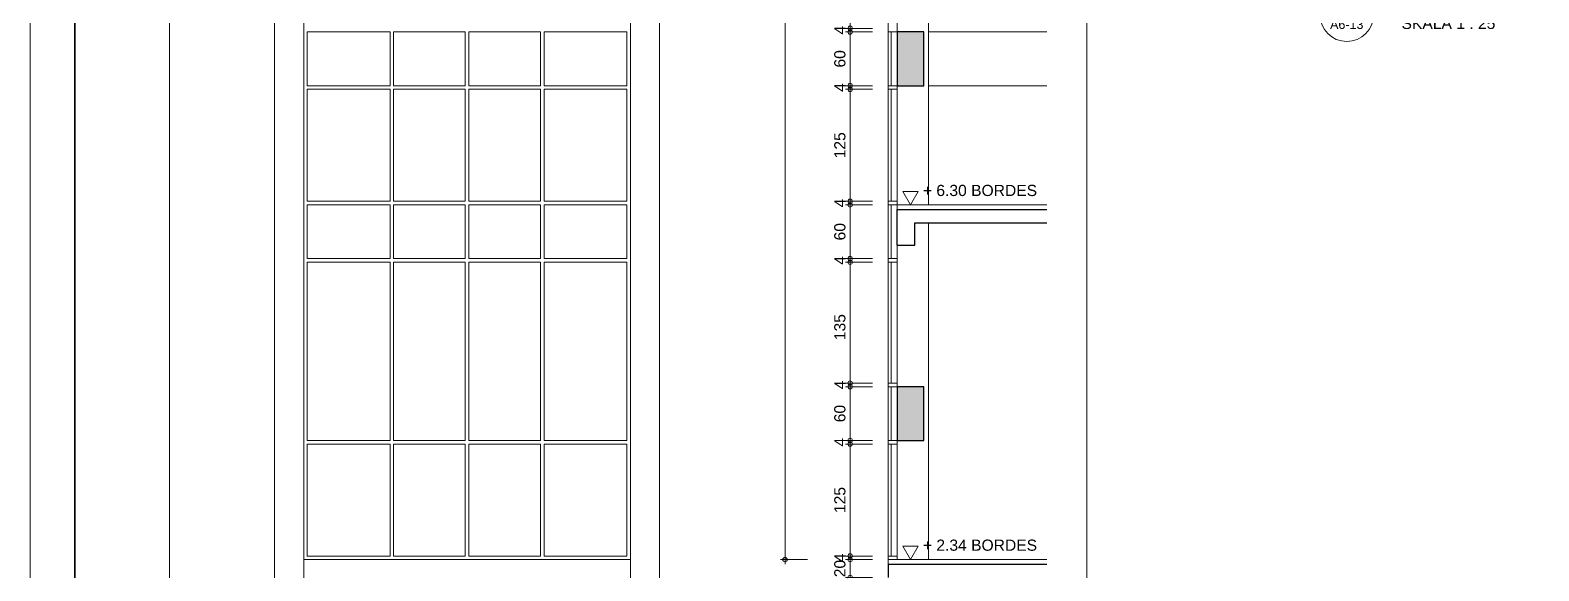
# Model space of a CAD drawing. Header units: millimetres. Extents: x -11 to 1625, y -267 to 180.
# Drawn here: x 911.21 to 944.93, y -81.57 to -69.5 of the extents above; entities that cross this region are included whole.
import ezdxf
from ezdxf.enums import TextEntityAlignment as Align

# ---------------------------------------------------------------- set-up
doc = ezdxf.new("R2010")
doc.units = ezdxf.units.MM
for name, color, linetype, lineweight in [('blk', 1, 'Continuous', 30), ('GRS KOP', 1, 'Continuous', 35), ('kop', 7, 'Continuous', 20), ('kus', 63, 'Continuous', 15), ('lan', 7, 'Continuous', 15), ('not', 7, 'Continuous', 20), ('sol kol', 8, 'Continuous', 0), ('tem', 5, 'Continuous', 20), ('u', 6, 'Continuous', 20)]:
    doc.layers.add(name, color=color, linetype=linetype, lineweight=lineweight)
doc.styles.add('BARU', font='complex.shx')
doc.styles.add('S', font='SIMPLEX', dxfattribs={"width": 1.1})
doc.styles.get("Standard").update_dxf_attribs({"font": 'ARIALUNI.TTF'})
doc.dimstyles.new('SK 50', dxfattribs={"dimtxt": 0.25, "dimasz": 0.1, "dimexe": 0, "dimexo": 0, "dimgap": 0.1, "dimtad": 1, "dimdec": 0, "dimlfac": 50, "dimzin": 12, "dimdsep": 46, "dimtxsty": 'Standard', "dimblk": 'BULAT', "dimcen": 0.1, "dimclrd": 256, "dimclre": 256, "dimclrt": 256, "dimadec": 0, "dimazin": 3, "dimtfac": 1, "dimtdec": 0, "dimtofl": 0, "dimtmove": 0, "dimatfit": 3, "dimldrblk": 'BULAT', "dimfxl": 0, "dimtolj": 1, "dimtzin": 0, "dimlwd": -1, "dimlwe": -1, "dimarcsym": 0})

# ---------------------------------------------------------------- blocks, each defined once
blk = doc.blocks.new('kop')
at = {"layer": 'GRS KOP'}
blk.add_lwpolyline([(1, 54), (83, 54), (83, 1), (1, 1)], close=True, dxfattribs=at)
at = {"layer": 'kop', "color": 7}
blk.add_line((0, 55), (0, 0), dxfattribs=at)
at = {"layer": 'kop', "style": 'BARU', "flags": 4}
for p, height in [((73.8, 5.4), 0.35), ((80.303, 5.382), 0.25), ((73.8, 4.9), 0.35), ((80.303, 4.882), 0.25), ((73.8, 4.4), 0.35), ((80.303, 4.382), 0.25)]:
    blk.add_attdef('-', p, '', height=height, dxfattribs=at)
at = {"layer": 'kop', "flags": 4}
for tag, p in [('AR-00', (78.057, 2.648)), ('00', (81.238, 2.647))]:
    blk.add_attdef(tag, text='', height=0.35, dxfattribs=at).set_placement(p, align=Align.MIDDLE)
blk = doc.blocks.new('PEIL')
blk.add_lwpolyline([(-0.188, 0.325), (0.188, 0.325), (0, 0)], close=True)
at = {"style": 'S', "width": 1.1, "flags": 4}
blk.add_attdef('CAT', (0.265, 0.036), '', height=0.2, dxfattribs=at)
blk = doc.blocks.new('BULAT')
for p, q in [((-1, 0), (1, 0)), ((0, -1), (0, 1))]:
    blk.add_line(p, q)
blk.add_circle((0, 0), 0.5)
blk = doc.blocks.new('*D1937')
at = {"layer": 'Defpoints', "color": 0, "ltscale": 0.15}
for p in [(930.036, -66.759), (929.536, -69.459), (930.036, -69.459)]:
    blk.add_point(p, dxfattribs=at)
at = {"layer": 'u', "ltscale": 0.15}
for p, q in [((930.036, -66.759), (929.536, -66.759)), ((929.536, -66.859), (929.536, -69.359)), ((930.036, -69.459), (929.536, -69.459))]:
    blk.add_line(p, q, dxfattribs=at)
at = {"layer": 'u', "ltscale": 0.15, "xscale": 0.1, "yscale": 0.1, "zscale": 0.1}
for p, rotation in [((929.536, -66.759), 90), ((929.536, -69.459), 270)]:
    blk.add_blockref('BULAT', p, dxfattribs=dict(at, rotation=rotation))
at = {"layer": 'u', "ltscale": 0.15, "insert": (929.308, -68.109), "char_height": 0.25, "attachment_point": 5, "rotation": 90}
blk.add_mtext('\\A1;135', dxfattribs=at)
blk = doc.blocks.new('*D1938')
at = {"layer": 'Defpoints', "color": 0, "ltscale": 0.15}
for p in [(929.536, -69.539), (930.036, -69.459), (930.036, -69.539)]:
    blk.add_point(p, dxfattribs=at)
at = {"layer": 'u', "ltscale": 0.15}
for p, q in [((929.536, -69.359), (929.536, -69.259)), ((930.036, -69.459), (929.536, -69.459)), ((930.036, -69.539), (929.536, -69.539)), ((929.536, -69.639), (929.536, -69.739))]:
    blk.add_line(p, q, dxfattribs=at)
at = {"layer": 'u', "ltscale": 0.15, "xscale": 0.1, "yscale": 0.1, "zscale": 0.1}
for p, rotation in [((929.536, -69.459), 270), ((929.536, -69.539), 90)]:
    blk.add_blockref('BULAT', p, dxfattribs=dict(at, rotation=rotation))
at = {"layer": 'u', "ltscale": 0.15, "insert": (929.311, -69.499), "char_height": 0.25, "attachment_point": 5, "rotation": 90}
blk.add_mtext('\\A1;4', dxfattribs=at)
blk = doc.blocks.new('*D1939')
at = {"layer": 'Defpoints', "color": 0, "ltscale": 0.15}
for p in [(930.036, -69.539), (929.536, -70.739), (930.036, -70.739)]:
    blk.add_point(p, dxfattribs=at)
at = {"layer": 'u', "ltscale": 0.15}
for p, q in [((930.036, -69.539), (929.536, -69.539)), ((929.536, -69.639), (929.536, -70.639)), ((930.036, -70.739), (929.536, -70.739))]:
    blk.add_line(p, q, dxfattribs=at)
at = {"layer": 'u', "ltscale": 0.15, "xscale": 0.1, "yscale": 0.1, "zscale": 0.1}
for p, rotation in [((929.536, -69.539), 90), ((929.536, -70.739), 270)]:
    blk.add_blockref('BULAT', p, dxfattribs=dict(at, rotation=rotation))
at = {"layer": 'u', "ltscale": 0.15, "insert": (929.308, -70.139), "char_height": 0.25, "attachment_point": 5, "rotation": 90}
blk.add_mtext('\\A1;60', dxfattribs=at)
blk = doc.blocks.new('*D1940')
at = {"layer": 'Defpoints', "color": 0, "ltscale": 0.15}
for p in [(930.036, -70.739), (929.536, -70.819), (930.036, -70.819)]:
    blk.add_point(p, dxfattribs=at)
at = {"layer": 'u', "ltscale": 0.15}
for p, q in [((929.536, -70.639), (929.536, -70.539)), ((930.036, -70.739), (929.536, -70.739)), ((930.036, -70.819), (929.536, -70.819)), ((929.536, -70.919), (929.536, -71.019))]:
    blk.add_line(p, q, dxfattribs=at)
at = {"layer": 'u', "ltscale": 0.15, "xscale": 0.1, "yscale": 0.1, "zscale": 0.1}
for p, rotation in [((929.536, -70.739), 270), ((929.536, -70.819), 90)]:
    blk.add_blockref('BULAT', p, dxfattribs=dict(at, rotation=rotation))
at = {"layer": 'u', "ltscale": 0.15, "insert": (929.311, -70.779), "char_height": 0.25, "attachment_point": 5, "rotation": 90}
blk.add_mtext('\\A1;4', dxfattribs=at)
blk = doc.blocks.new('*D1941')
at = {"layer": 'Defpoints', "color": 0, "ltscale": 0.15}
for p in [(930.036, -70.819), (929.536, -73.319), (930.036, -73.319)]:
    blk.add_point(p, dxfattribs=at)
at = {"layer": 'u', "ltscale": 0.15}
for p, q in [((930.036, -70.819), (929.536, -70.819)), ((929.536, -70.919), (929.536, -73.219)), ((930.036, -73.319), (929.536, -73.319))]:
    blk.add_line(p, q, dxfattribs=at)
at = {"layer": 'u', "ltscale": 0.15, "xscale": 0.1, "yscale": 0.1, "zscale": 0.1}
for p, rotation in [((929.536, -70.819), 90), ((929.536, -73.319), 270)]:
    blk.add_blockref('BULAT', p, dxfattribs=dict(at, rotation=rotation))
at = {"layer": 'u', "ltscale": 0.15, "insert": (929.308, -72.069), "char_height": 0.25, "attachment_point": 5, "rotation": 90}
blk.add_mtext('\\A1;125', dxfattribs=at)
blk = doc.blocks.new('*D1942')
at = {"layer": 'Defpoints', "color": 0, "ltscale": 0.15}
for p in [(929.536, -73.399), (930.036, -73.319), (930.036, -73.399)]:
    blk.add_point(p, dxfattribs=at)
at = {"layer": 'u', "ltscale": 0.15}
for p, q in [((929.536, -73.219), (929.536, -73.119)), ((930.036, -73.319), (929.536, -73.319)), ((930.036, -73.399), (929.536, -73.399)), ((929.536, -73.499), (929.536, -73.599))]:
    blk.add_line(p, q, dxfattribs=at)
at = {"layer": 'u', "ltscale": 0.15, "xscale": 0.1, "yscale": 0.1, "zscale": 0.1}
for p, rotation in [((929.536, -73.319), 270), ((929.536, -73.399), 90)]:
    blk.add_blockref('BULAT', p, dxfattribs=dict(at, rotation=rotation))
at = {"layer": 'u', "ltscale": 0.15, "insert": (929.311, -73.359), "char_height": 0.25, "attachment_point": 5, "rotation": 90}
blk.add_mtext('\\A1;4', dxfattribs=at)
blk = doc.blocks.new('*D1943')
at = {"layer": 'Defpoints', "color": 0, "ltscale": 0.15}
for p in [(930.036, -73.399), (929.536, -74.599), (930.036, -74.599)]:
    blk.add_point(p, dxfattribs=at)
at = {"layer": 'u', "ltscale": 0.15}
for p, q in [((930.036, -73.399), (929.536, -73.399)), ((929.536, -73.499), (929.536, -74.499)), ((930.036, -74.599), (929.536, -74.599))]:
    blk.add_line(p, q, dxfattribs=at)
at = {"layer": 'u', "ltscale": 0.15, "xscale": 0.1, "yscale": 0.1, "zscale": 0.1}
for p, rotation in [((929.536, -73.399), 90), ((929.536, -74.599), 270)]:
    blk.add_blockref('BULAT', p, dxfattribs=dict(at, rotation=rotation))
at = {"layer": 'u', "ltscale": 0.15, "insert": (929.308, -73.999), "char_height": 0.25, "attachment_point": 5, "rotation": 90}
blk.add_mtext('\\A1;60', dxfattribs=at)
blk = doc.blocks.new('*D1944')
at = {"layer": 'Defpoints', "color": 0, "ltscale": 0.15}
for p in [(929.536, -74.679), (930.036, -74.599), (930.036, -74.679)]:
    blk.add_point(p, dxfattribs=at)
at = {"layer": 'u', "ltscale": 0.15}
for p, q in [((929.536, -74.499), (929.536, -74.399)), ((930.036, -74.599), (929.536, -74.599)), ((930.036, -74.679), (929.536, -74.679)), ((929.536, -74.779), (929.536, -74.879))]:
    blk.add_line(p, q, dxfattribs=at)
at = {"layer": 'u', "ltscale": 0.15, "xscale": 0.1, "yscale": 0.1, "zscale": 0.1}
for p, rotation in [((929.536, -74.599), 270), ((929.536, -74.679), 90)]:
    blk.add_blockref('BULAT', p, dxfattribs=dict(at, rotation=rotation))
at = {"layer": 'u', "ltscale": 0.15, "insert": (929.311, -74.639), "char_height": 0.25, "attachment_point": 5, "rotation": 90}
blk.add_mtext('\\A1;4', dxfattribs=at)
blk = doc.blocks.new('*D1945')
at = {"layer": 'Defpoints', "color": 0, "ltscale": 0.15}
for p in [(930.036, -74.679), (929.536, -77.379), (930.036, -77.379)]:
    blk.add_point(p, dxfattribs=at)
at = {"layer": 'u', "ltscale": 0.15}
for p, q in [((930.036, -74.679), (929.536, -74.679)), ((929.536, -74.779), (929.536, -77.279)), ((930.036, -77.379), (929.536, -77.379))]:
    blk.add_line(p, q, dxfattribs=at)
at = {"layer": 'u', "ltscale": 0.15, "xscale": 0.1, "yscale": 0.1, "zscale": 0.1}
for p, rotation in [((929.536, -74.679), 90), ((929.536, -77.379), 270)]:
    blk.add_blockref('BULAT', p, dxfattribs=dict(at, rotation=rotation))
at = {"layer": 'u', "ltscale": 0.15, "insert": (929.308, -76.129), "char_height": 0.25, "attachment_point": 5, "rotation": 90}
blk.add_mtext('\\A1;135', dxfattribs=at)
blk = doc.blocks.new('*D1946')
at = {"layer": 'Defpoints', "color": 0, "ltscale": 0.15}
for p in [(929.536, -77.459), (930.036, -77.379), (930.036, -77.459)]:
    blk.add_point(p, dxfattribs=at)
at = {"layer": 'u', "ltscale": 0.15}
for p, q in [((929.536, -77.279), (929.536, -77.179)), ((930.036, -77.379), (929.536, -77.379)), ((930.036, -77.459), (929.536, -77.459)), ((929.536, -77.559), (929.536, -77.659))]:
    blk.add_line(p, q, dxfattribs=at)
at = {"layer": 'u', "ltscale": 0.15, "xscale": 0.1, "yscale": 0.1, "zscale": 0.1}
for p, rotation in [((929.536, -77.379), 270), ((929.536, -77.459), 90)]:
    blk.add_blockref('BULAT', p, dxfattribs=dict(at, rotation=rotation))
at = {"layer": 'u', "ltscale": 0.15, "insert": (929.311, -77.419), "char_height": 0.25, "attachment_point": 5, "rotation": 90}
blk.add_mtext('\\A1;4', dxfattribs=at)
blk = doc.blocks.new('*D1947')
at = {"layer": 'Defpoints', "color": 0, "ltscale": 0.15}
for p in [(930.036, -77.459), (929.536, -78.659), (930.036, -78.659)]:
    blk.add_point(p, dxfattribs=at)
at = {"layer": 'u', "ltscale": 0.15}
for p, q in [((930.036, -77.459), (929.536, -77.459)), ((929.536, -77.559), (929.536, -78.559)), ((930.036, -78.659), (929.536, -78.659))]:
    blk.add_line(p, q, dxfattribs=at)
at = {"layer": 'u', "ltscale": 0.15, "xscale": 0.1, "yscale": 0.1, "zscale": 0.1}
for p, rotation in [((929.536, -77.459), 90), ((929.536, -78.659), 270)]:
    blk.add_blockref('BULAT', p, dxfattribs=dict(at, rotation=rotation))
at = {"layer": 'u', "ltscale": 0.15, "insert": (929.308, -78.059), "char_height": 0.25, "attachment_point": 5, "rotation": 90}
blk.add_mtext('\\A1;60', dxfattribs=at)
blk = doc.blocks.new('*D1948')
at = {"layer": 'Defpoints', "color": 0, "ltscale": 0.15}
for p in [(929.536, -78.739), (930.036, -78.659), (930.036, -78.739)]:
    blk.add_point(p, dxfattribs=at)
at = {"layer": 'u', "ltscale": 0.15}
for p, q in [((929.536, -78.559), (929.536, -78.459)), ((930.036, -78.659), (929.536, -78.659)), ((930.036, -78.739), (929.536, -78.739)), ((929.536, -78.839), (929.536, -78.939))]:
    blk.add_line(p, q, dxfattribs=at)
at = {"layer": 'u', "ltscale": 0.15, "xscale": 0.1, "yscale": 0.1, "zscale": 0.1}
for p, rotation in [((929.536, -78.659), 270), ((929.536, -78.739), 90)]:
    blk.add_blockref('BULAT', p, dxfattribs=dict(at, rotation=rotation))
at = {"layer": 'u', "ltscale": 0.15, "insert": (929.311, -78.699), "char_height": 0.25, "attachment_point": 5, "rotation": 90}
blk.add_mtext('\\A1;4', dxfattribs=at)
blk = doc.blocks.new('*D1949')
at = {"layer": 'Defpoints', "color": 0, "ltscale": 0.15}
for p in [(930.036, -78.739), (929.536, -81.239), (930.036, -81.239)]:
    blk.add_point(p, dxfattribs=at)
at = {"layer": 'u', "ltscale": 0.15}
for p, q in [((930.036, -78.739), (929.536, -78.739)), ((929.536, -78.839), (929.536, -81.139)), ((930.036, -81.239), (929.536, -81.239))]:
    blk.add_line(p, q, dxfattribs=at)
at = {"layer": 'u', "ltscale": 0.15, "xscale": 0.1, "yscale": 0.1, "zscale": 0.1}
for p, rotation in [((929.536, -78.739), 90), ((929.536, -81.239), 270)]:
    blk.add_blockref('BULAT', p, dxfattribs=dict(at, rotation=rotation))
at = {"layer": 'u', "ltscale": 0.15, "insert": (929.308, -79.989), "char_height": 0.25, "attachment_point": 5, "rotation": 90}
blk.add_mtext('\\A1;125', dxfattribs=at)
blk = doc.blocks.new('*D1950')
at = {"layer": 'Defpoints', "color": 0, "ltscale": 0.15}
for p in [(930.036, -81.239), (929.536, -81.319), (930.036, -81.319)]:
    blk.add_point(p, dxfattribs=at)
at = {"layer": 'u', "ltscale": 0.15}
for p, q in [((929.536, -81.139), (929.536, -81.039)), ((930.036, -81.239), (929.536, -81.239)), ((930.036, -81.319), (929.536, -81.319)), ((929.536, -81.419), (929.536, -81.519))]:
    blk.add_line(p, q, dxfattribs=at)
at = {"layer": 'u', "ltscale": 0.15, "xscale": 0.1, "yscale": 0.1, "zscale": 0.1}
for p, rotation in [((929.536, -81.239), 270), ((929.536, -81.319), 90)]:
    blk.add_blockref('BULAT', p, dxfattribs=dict(at, rotation=rotation))
at = {"layer": 'u', "ltscale": 0.15, "insert": (929.311, -81.279), "char_height": 0.25, "attachment_point": 5, "rotation": 90}
blk.add_mtext('\\A1;4', dxfattribs=at)
blk = doc.blocks.new('*D1952')
at = {"layer": 'Defpoints', "color": 0, "ltscale": 0.15}
for p in [(928.582, -56.239), (928.082, -81.319), (928.582, -81.319)]:
    blk.add_point(p, dxfattribs=at)
at = {"layer": 'u', "ltscale": 0.15}
for p, q in [((928.582, -56.239), (928.082, -56.239)), ((928.082, -56.339), (928.082, -81.219)), ((928.582, -81.319), (928.082, -81.319))]:
    blk.add_line(p, q, dxfattribs=at)
at = {"layer": 'u', "ltscale": 0.15, "xscale": 0.1, "yscale": 0.1, "zscale": 0.1}
for p, rotation in [((928.082, -56.239), 90), ((928.082, -81.319), 270)]:
    blk.add_blockref('BULAT', p, dxfattribs=dict(at, rotation=rotation))
at = {"layer": 'u', "ltscale": 0.15, "insert": (927.854, -68.779), "char_height": 0.25, "attachment_point": 5, "rotation": 90}
blk.add_mtext('\\A1;1254', dxfattribs=at)
blk = doc.blocks.new('*D1953')
at = {"layer": 'Defpoints', "color": 0, "ltscale": 0.15}
for p in [(930.036, -81.319), (929.536, -81.719), (930.036, -81.719)]:
    blk.add_point(p, dxfattribs=at)
at = {"layer": 'u', "ltscale": 0.15}
for p, q in [((930.036, -81.319), (929.536, -81.319)), ((929.536, -81.419), (929.536, -81.619)), ((930.036, -81.719), (929.536, -81.719))]:
    blk.add_line(p, q, dxfattribs=at)
at = {"layer": 'u', "ltscale": 0.15, "xscale": 0.1, "yscale": 0.1, "zscale": 0.1}
for p, rotation in [((929.536, -81.319), 90), ((929.536, -81.719), 270)]:
    blk.add_blockref('BULAT', p, dxfattribs=dict(at, rotation=rotation))
at = {"layer": 'u', "ltscale": 0.15, "insert": (929.308, -81.519), "char_height": 0.25, "attachment_point": 5, "rotation": 90}
blk.add_mtext('\\A1;20', dxfattribs=at)
blk = doc.blocks.new('Ndtpd')
blk.add_line((0.747, 0), (-0.747, 0))
blk.add_circle((0, 0), 0.747)
at = {"flags": 4}
for tag, height, p in [('NO', 0.5, (0, 0.148)), ('NOLBR', 0.3, (0, -0.398))]:
    blk.add_attdef(tag, text='', height=height, dxfattribs=at).set_placement(p, align=Align.CENTER)
for tag, p, height in [('NDTPD', (1.516, 0.148), 0.5), ('SKALA', (1.523, -0.398), 0.3)]:
    blk.add_attdef(tag, p, '', height=height, dxfattribs=at)

msp = doc.modelspace()

# ---------------------------------------------------------------- hatches: boundary and pattern name
at = {"layer": 'sol kol'}
h = msp.add_hatch(color=256, dxfattribs=at)
h.dxf.hatch_style = 1
h.paths.add_polyline_path([(931.1855599, -69.5392283), (930.5855599, -69.5392283), (930.5855599, -70.7392283), (931.1855599, -70.7392283)])
h = msp.add_hatch(color=256, dxfattribs=at)
h.dxf.hatch_style = 1
h.paths.add_polyline_path([(931.1855599, -77.4592283), (930.5855599, -77.4592283), (930.5855599, -78.6592283), (931.1855599, -78.6592283)])

# ---------------------------------------------------------------- linework, layer by layer
at = {"layer": 'blk'}
for p, q in [((930.5855599, -73.4992283), (933.9338021, -73.4992283)), ((930.5855599, -74.2992283), (930.5855599, -73.4992283)), ((930.9855599, -73.7992283), (933.9338021, -73.7992283)), ((930.9855599, -74.2992283), (930.9855599, -73.7992283)), ((930.5855599, -74.2992283), (930.9855599, -74.2992283)), ((930.3855599, -81.4192283), (933.9338021, -81.4192283)), ((930.3855599, -81.4192283), (930.3855599, -81.7192283))]:
    msp.add_line(p, q, dxfattribs=at)
for points in [[(930.5855599, -70.7392283), (931.1855599, -70.7392283), (931.1855599, -69.5392283), (930.5855599, -69.5392283)], [(930.5855599, -78.6592283), (931.1855599, -78.6592283), (931.1855599, -77.4592283), (930.5855599, -77.4592283)]]:
    msp.add_lwpolyline(points, close=True, dxfattribs=at)
at = {"layer": 'kus'}
for p, q in [((930.3855599, -56.2392283), (930.3855599, -81.3192283)), ((930.5855599, -56.2392283), (930.5855599, -81.3192283)), ((919.2564217, -69.5392283), (919.2564217, -70.7392283)), ((919.3364217, -69.5392283), (919.3364217, -70.7392283)), ((919.3364217, -69.5392283), (920.9364217, -69.5392283)), ((920.9364217, -69.5392283), (920.9364217, -70.7392283)), ((921.0164217, -69.5392283), (921.0164217, -70.7392283)), ((921.0164217, -69.5392283), (922.6164217, -69.5392283)), ((922.6164217, -69.5392283), (922.6164217, -70.7392283)), ((922.6964217, -69.5392283), (922.6964217, -70.7392283)), ((930.3855599, -69.5392283), (930.5855599, -69.5392283)), ((930.4555599, -69.5392283), (930.4555599, -70.7392283)), ((919.3364217, -70.7392283), (920.9364217, -70.7392283)), ((921.0164217, -70.7392283), (922.6164217, -70.7392283)), ((930.3855599, -70.7392283), (930.5855599, -70.7392283)), ((919.2564217, -70.8192283), (919.2564217, -73.3192283)), ((919.3364217, -70.8192283), (919.3364217, -73.3192283)), ((919.3364217, -70.8192283), (920.9364217, -70.8192283)), ((920.9364217, -70.8192283), (920.9364217, -73.3192283)), ((921.0164217, -70.8192283), (921.0164217, -73.3192283)), ((921.0164217, -70.8192283), (922.6164217, -70.8192283)), ((922.6164217, -70.8192283), (922.6164217, -73.3192283)), ((922.6964217, -70.8192283), (922.6964217, -73.3192283)), ((930.3855599, -70.8192283), (930.5855599, -70.8192283)), ((930.4555599, -70.8192283), (930.4555599, -73.3192283)), ((919.2564217, -73.3992283), (919.2564217, -74.5992283)), ((920.9364217, -73.3192283), (919.3364217, -73.3192283)), ((919.3364217, -73.3992283), (919.3364217, -74.5992283)), ((920.9364217, -73.3992283), (919.3364217, -73.3992283)), ((920.9364217, -73.3992283), (920.9364217, -74.5992283)), ((922.6164217, -73.3192283), (921.0164217, -73.3192283)), ((921.0164217, -73.3992283), (921.0164217, -74.5992283)), ((922.6164217, -73.3992283), (921.0164217, -73.3992283)), ((922.6164217, -73.3992283), (922.6164217, -74.5992283)), ((922.6964217, -73.3992283), (922.6964217, -74.5992283)), ((930.5855599, -73.3192283), (930.3855599, -73.3192283)), ((930.5855599, -73.3992283), (930.3855599, -73.3992283)), ((930.4555599, -73.3992283), (930.4555599, -74.5992283)), ((919.2564217, -74.6792283), (919.2564217, -78.6592283)), ((920.9364217, -74.5992283), (919.3364217, -74.5992283)), ((919.3364217, -74.6792283), (919.3364217, -78.6592283)), ((920.9364217, -74.6792283), (919.3364217, -74.6792283)), ((920.9364217, -74.6792283), (920.9364217, -78.6592283)), ((922.6164217, -74.5992283), (921.0164217, -74.5992283)), ((921.0164217, -74.6792283), (921.0164217, -78.6592283)), ((922.6164217, -74.6792283), (921.0164217, -74.6792283)), ((922.6164217, -74.6792283), (922.6164217, -78.6592283)), ((922.6964217, -74.6792283), (922.6964217, -78.6592283)), ((930.5855599, -74.5992283), (930.3855599, -74.5992283)), ((930.5855599, -74.6792283), (930.3855599, -74.6792283)), ((930.4555599, -74.6792283), (930.4555599, -77.3792283)), ((930.3855599, -77.3792283), (930.5855599, -77.3792283)), ((930.3855599, -77.4592283), (930.5855599, -77.4592283)), ((930.4555599, -77.4592283), (930.4555599, -78.6592283)), ((919.2564217, -78.7392283), (919.2564217, -81.2392283)), ((919.3364217, -78.6592283), (920.9364217, -78.6592283)), ((919.3364217, -78.7392283), (919.3364217, -81.2392283)), ((919.3364217, -78.7392283), (920.9364217, -78.7392283)), ((920.9364217, -78.7392283), (920.9364217, -81.2392283)), ((921.0164217, -78.6592283), (922.6164217, -78.6592283)), ((921.0164217, -78.7392283), (921.0164217, -81.2392283)), ((921.0164217, -78.7392283), (922.6164217, -78.7392283)), ((922.6164217, -78.7392283), (922.6164217, -81.2392283)), ((922.6964217, -78.7392283), (922.6964217, -81.2392283)), ((930.3855599, -78.6592283), (930.5855599, -78.6592283)), ((930.3855599, -78.7392283), (930.5855599, -78.7392283)), ((930.4555599, -78.7392283), (930.4555599, -81.2392283)), ((920.9364217, -81.2392283), (919.3364217, -81.2392283)), ((922.6164217, -81.2392283), (921.0164217, -81.2392283)), ((930.5855599, -81.2392283), (930.3855599, -81.2392283)), ((930.5855599, -81.3192283), (930.3855599, -81.3192283))]:
    msp.add_line(p, q, dxfattribs=at)
for points in [[(924.6264217, -81.3192283), (917.3264217, -81.3192283), (917.3264217, -56.2392283), (924.6264217, -56.2392283)], [(919.2564217, -69.5392283), (917.4064217, -69.5392283), (917.4064217, -70.7392283), (919.2564217, -70.7392283)], [(924.5464217, -69.5392283), (922.6964217, -69.5392283), (922.6964217, -70.7392283), (924.5464217, -70.7392283)], [(919.2564217, -70.8192283), (917.4064217, -70.8192283), (917.4064217, -73.3192283), (919.2564217, -73.3192283)], [(924.5464217, -70.8192283), (922.6964217, -70.8192283), (922.6964217, -73.3192283), (924.5464217, -73.3192283)], [(919.2564217, -73.3992283), (917.4064217, -73.3992283), (917.4064217, -74.5992283), (919.2564217, -74.5992283)], [(924.5464217, -73.3992283), (922.6964217, -73.3992283), (922.6964217, -74.5992283), (924.5464217, -74.5992283)], [(919.2564217, -74.6792283), (917.4064217, -74.6792283), (917.4064217, -78.6592283), (919.2564217, -78.6592283)], [(924.5464217, -74.6792283), (922.6964217, -74.6792283), (922.6964217, -78.6592283), (924.5464217, -78.6592283)], [(919.2564217, -78.7392283), (917.4064217, -78.7392283), (917.4064217, -81.2392283), (919.2564217, -81.2392283)], [(924.5464217, -78.7392283), (922.6964217, -78.7392283), (922.6964217, -81.2392283), (924.5464217, -81.2392283)]]:
    msp.add_lwpolyline(points, close=True, dxfattribs=at)
at = {"layer": 'lan'}
for p, q in [((914.3242213, -98.1457819), (914.3242213, -52.7457819)), ((934.8242213, -98.1457819), (934.8242213, -52.7457819)), ((933.9338021, -69.5392283), (931.2855599, -69.5392283)), ((933.9338021, -70.7392283), (931.2855599, -70.7392283)), ((930.5855599, -73.3992283), (933.9338021, -73.3992283)), ((930.3855599, -81.3192283), (933.9338021, -81.3192283)), ((930.3855599, -81.3192283), (930.3855599, -81.4192283))]:
    msp.add_line(p, q, dxfattribs=at)
at = {"layer": 'tem'}
for p, q in [((916.6764217, -55.3052813), (916.6764217, -83.5019553)), ((917.3264217, -55.3052813), (917.3264217, -83.5019553)), ((924.6264217, -55.3052813), (924.6264217, -83.5019553)), ((925.2764217, -55.3052813), (925.2764217, -83.5019553)), ((931.2855599, -65.8792283), (931.2855599, -73.3992283)), ((931.2855599, -73.7992283), (931.2855599, -81.3192283))]:
    msp.add_line(p, q, dxfattribs=at)

# ---------------------------------------------------------------- block references
at = {"layer": 'kop'}
msp.add_blockref('kop', (911.2141622, -102), dxfattribs=at)
at = {"layer": 'not'}
ref = msp.add_blockref('Ndtpd', (940.6345351, -69.1513165), dxfattribs=dict(at, xscale=0.803212851405533, yscale=0.803212851405533, zscale=0.803212851405533))
ref.add_attrib('NDTPD', 'POTONGAN', (941.8522197, -69.0327907), dxfattribs={"layer": '0', "height": 0.35, "flags": 4})
ref.add_attrib('NOLBR', 'A6-13', dxfattribs={"layer": '0', "height": 0.2, "flags": 4}).set_placement((940.6342079, -69.4712864), align=Align.CENTER)
ref.add_attrib('SKALA', 'SKALA 1 : 25', (941.8580198, -69.4712864), dxfattribs={"layer": '0', "height": 0.25, "flags": 4})
ref = msp.add_blockref('PEIL', (930.8855599, -73.3992283), dxfattribs=dict(at, xscale=0.9237604307034012, yscale=0.9237604307034012, zscale=0.9237604307034012))
ref.add_attrib('CAT', '+ 6.30 BORDES', (931.1622335, -73.2019225), dxfattribs={"layer": '0', "height": 0.25, "flags": 4})
ref = msp.add_blockref('PEIL', (930.8855599, -81.3192283), dxfattribs=dict(at, xscale=0.9237604307034012, yscale=0.9237604307034012, zscale=0.9237604307034012))
ref.add_attrib('CAT', '+ 2.34 BORDES', (931.1622335, -81.1219225), dxfattribs={"layer": '0', "height": 0.25, "flags": 4})

# ---------------------------------------------------------------- dimensions: what is measured, and where the dimension line sits
at = {"layer": 'u', "ltscale": 0.15}
for base, p1, p2, picture, middle in [((928.0821367, -81.3192283), (928.5821367, -56.2392283), (928.5821367, -81.3192283), '*D1952', (928.0821367, -68.7792283)), ((929.5355599, -69.4592283), (930.0355599, -66.7592283), (930.0355599, -69.4592283), '*D1937', (929.5355599, -68.1092283)), ((929.5355599, -70.7392283), (930.0355599, -69.5392283), (930.0355599, -70.7392283), '*D1939', (929.5355599, -70.1392283)), ((929.5355599, -69.5392283), (930.0355599, -69.4592283), (930.0355599, -69.5392283), '*D1938', (929.5355599, -69.4992283)), ((929.5355599, -73.3192283), (930.0355599, -70.8192283), (930.0355599, -73.3192283), '*D1941', (929.5355599, -72.0692283)), ((929.5355599, -70.8192283), (930.0355599, -70.7392283), (930.0355599, -70.8192283), '*D1940', (929.5355599, -70.7792283)), ((929.5355599, -73.3992283), (930.0355599, -73.3192283), (930.0355599, -73.3992283), '*D1942', (929.5355599, -73.3592283)), ((929.5355599, -74.5992283), (930.0355599, -73.3992283), (930.0355599, -74.5992283), '*D1943', (929.5355599, -73.9992283)), ((929.5355599, -74.6792283), (930.0355599, -74.5992283), (930.0355599, -74.6792283), '*D1944', (929.5355599, -74.6392283)), ((929.5355599, -77.3792283), (930.0355599, -74.6792283), (930.0355599, -77.3792283), '*D1945', (929.5355599, -76.1292283)), ((929.5355599, -77.4592283), (930.0355599, -77.3792283), (930.0355599, -77.4592283), '*D1946', (929.5355599, -77.4192283)), ((929.5355599, -78.6592283), (930.0355599, -77.4592283), (930.0355599, -78.6592283), '*D1947', (929.5355599, -78.0592283)), ((929.5355599, -78.7392283), (930.0355599, -78.6592283), (930.0355599, -78.7392283), '*D1948', (929.5355599, -78.6992283)), ((929.5355599, -81.2392283), (930.0355599, -78.7392283), (930.0355599, -81.2392283), '*D1949', (929.5355599, -79.9892283)), ((929.5355599, -81.7192283), (930.0355599, -81.3192283), (930.0355599, -81.7192283), '*D1953', (929.5355599, -81.5192283)), ((929.5355599, -81.3192283), (930.0355599, -81.2392283), (930.0355599, -81.3192283), '*D1950', (929.5355599, -81.2792283))]:
    dim = msp.add_linear_dim(base=base, p1=p1, p2=p2, angle=270, dimstyle='SK 50', dxfattribs=at)
    dim.commit()
    dim.dimension.update_dxf_attribs({"geometry": picture, "text_midpoint": middle, "dimtype": 160})

doc.saveas('drawing.dxf')
